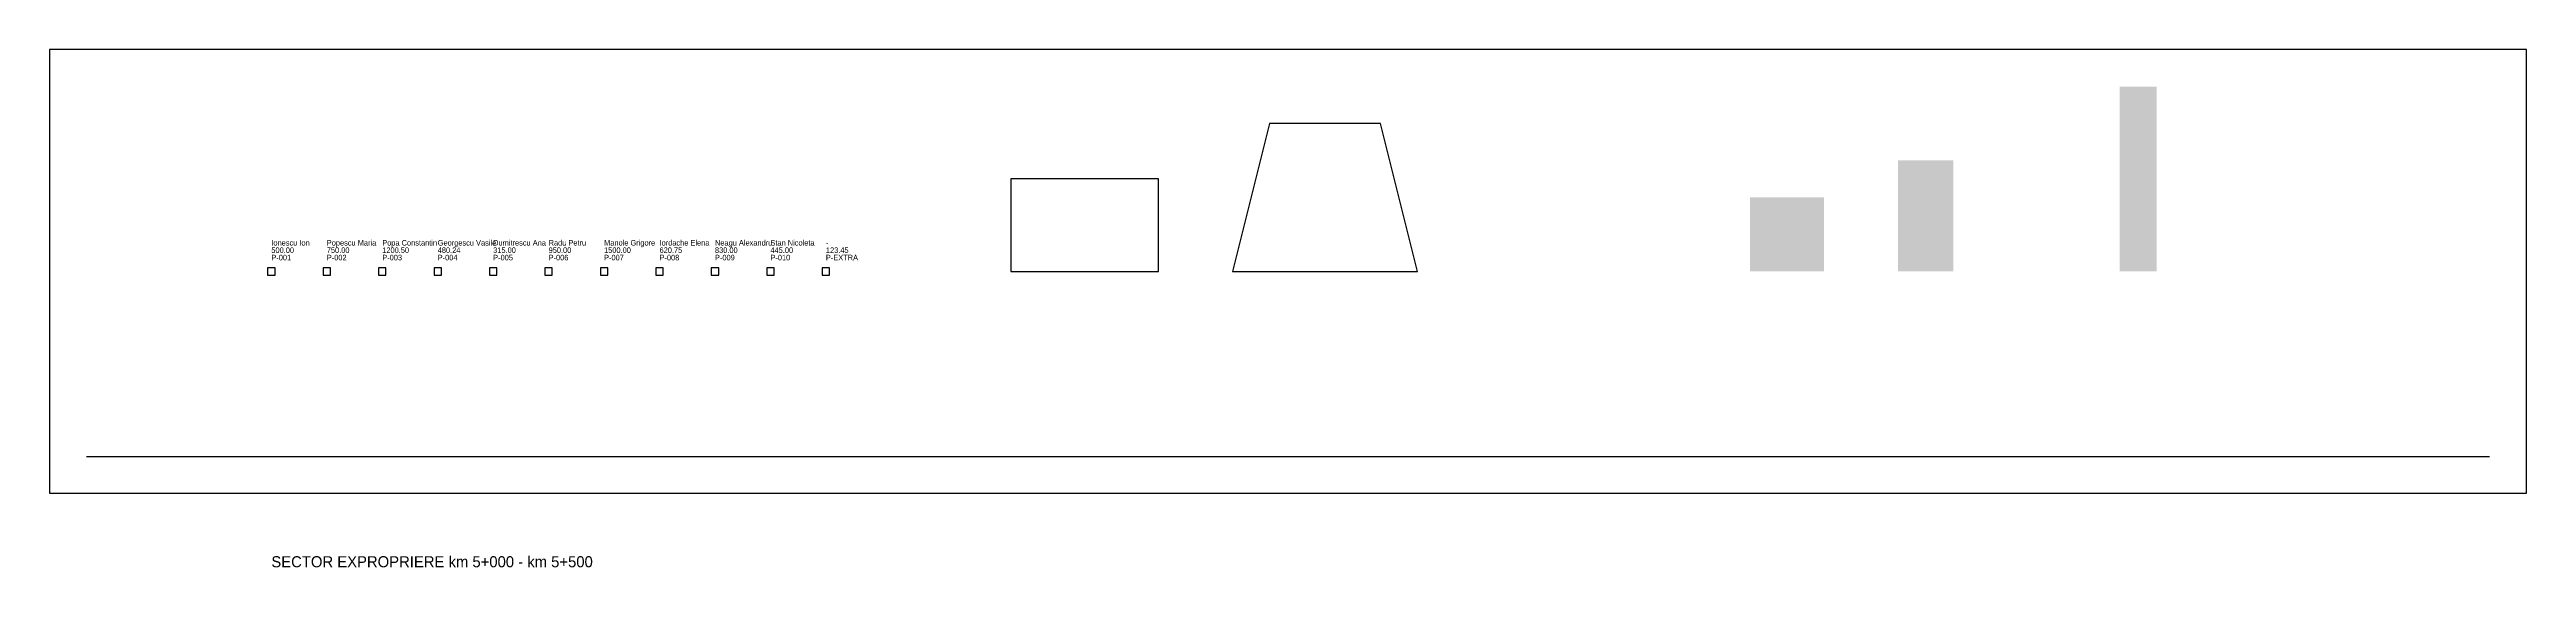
# Model space of a CAD drawing. Header units: metres. Extents: x -60 to 610, y -80 to 60.
import ezdxf

# ---------------------------------------------------------------- set-up
doc = ezdxf.new("R2010")
doc.units = ezdxf.units.M
for name, color, linetype in [('AX_DRUM', 7, 'Continuous'), ('CONTUR', 7, 'Continuous'), ('PARCELE_EXPROPRIERE', 7, 'Continuous'), ('PARCELE_POLILINII', 7, 'Continuous'), ('S_EXPROPRIERE_DEFINITIV', 7, 'Continuous'), ('S_EXPROPRIERE_TEMPORAR', 7, 'Continuous'), ('TEXT_INFO', 7, 'Continuous')]:
    doc.layers.add(name, color=color, linetype=linetype)

# ---------------------------------------------------------------- blocks, each defined once
blk = doc.blocks.new('PARCELA_MARKER')
blk.add_lwpolyline([(-1, -1), (1, -1), (1, 1), (-1, 1)], close=True)
at = {"layer": 'TEXT_INFO'}
for tag, p in [('PROPRIETAR', (0, 7)), ('SUPRAFATA_MP', (0, 5)), ('NR_PARCELA', (0, 3))]:
    blk.add_attdef(tag, p, '', height=1.5, dxfattribs=at)

msp = doc.modelspace()

# ---------------------------------------------------------------- hatches: boundary and pattern name
at = {"layer": 'S_EXPROPRIERE_DEFINITIV'}
for points in [[(440, 0), (455, 0), (455, 30), (440, 30)], [(400, 0), (420, 0), (420, 20), (400, 20)]]:
    msp.add_hatch(color=1, dxfattribs=at).paths.add_polyline_path(points)
at = {"layer": 'S_EXPROPRIERE_TEMPORAR'}
msp.add_hatch(color=1, dxfattribs=at).paths.add_polyline_path([(500, 0), (510, 0), (510, 50), (500, 50)])

# ---------------------------------------------------------------- linework, layer by layer
at = {"layer": 'AX_DRUM'}
msp.add_line((-50, -50), (600, -50), dxfattribs=at)
at = {"layer": 'CONTUR'}
msp.add_lwpolyline([(-60, -60), (610, -60), (610, 60), (-60, 60)], close=True, dxfattribs=at)
at = {"layer": 'PARCELE_POLILINII'}
for points in [[(260, 0), (310, 0), (300, 40), (270, 40)], [(200, 0), (240, 0), (240, 25), (200, 25)]]:
    msp.add_lwpolyline(points, close=True, dxfattribs=at)

# ---------------------------------------------------------------- block references
at = {"layer": 'PARCELE_EXPROPRIERE'}
for p, values in [((0, 0), {'NR_PARCELA': 'P-001', 'SUPRAFATA_MP': '500.00', 'PROPRIETAR': 'Ionescu Ion'}), ((15, 0), {'NR_PARCELA': 'P-002', 'SUPRAFATA_MP': '750.00', 'PROPRIETAR': 'Popescu Maria'}), ((30, 0), {'NR_PARCELA': 'P-003', 'SUPRAFATA_MP': '1200.50', 'PROPRIETAR': 'Popa Constantin'}), ((45, 0), {'NR_PARCELA': 'P-004', 'SUPRAFATA_MP': '480.24', 'PROPRIETAR': 'Georgescu Vasile'}), ((60, 0), {'NR_PARCELA': 'P-005', 'SUPRAFATA_MP': '315.00', 'PROPRIETAR': 'Dumitrescu Ana'}), ((75, 0), {'NR_PARCELA': 'P-006', 'SUPRAFATA_MP': '950.00', 'PROPRIETAR': 'Radu Petru'}), ((90, 0), {'NR_PARCELA': 'P-007', 'SUPRAFATA_MP': '1500.00', 'PROPRIETAR': 'Manole Grigore'}), ((105, 0), {'NR_PARCELA': 'P-008', 'SUPRAFATA_MP': '620.75', 'PROPRIETAR': 'Iordache Elena'}), ((120, 0), {'NR_PARCELA': 'P-009', 'SUPRAFATA_MP': '830.00', 'PROPRIETAR': 'Neagu Alexandru'}), ((135, 0), {'NR_PARCELA': 'P-010', 'SUPRAFATA_MP': '445.00', 'PROPRIETAR': 'Stan Nicoleta'}), ((150, 0), {'NR_PARCELA': 'P-EXTRA', 'SUPRAFATA_MP': '123.45', 'PROPRIETAR': '-'})]:
    msp.add_blockref('PARCELA_MARKER', p, dxfattribs=at).add_auto_attribs(values)

# ---------------------------------------------------------------- texts
at = {"layer": 'TEXT_INFO'}
msp.add_text('SECTOR EXPROPRIERE km 5+000 - km 5+500', height=3, dxfattribs=at).set_placement((0, -80))

doc.saveas('drawing.dxf')
